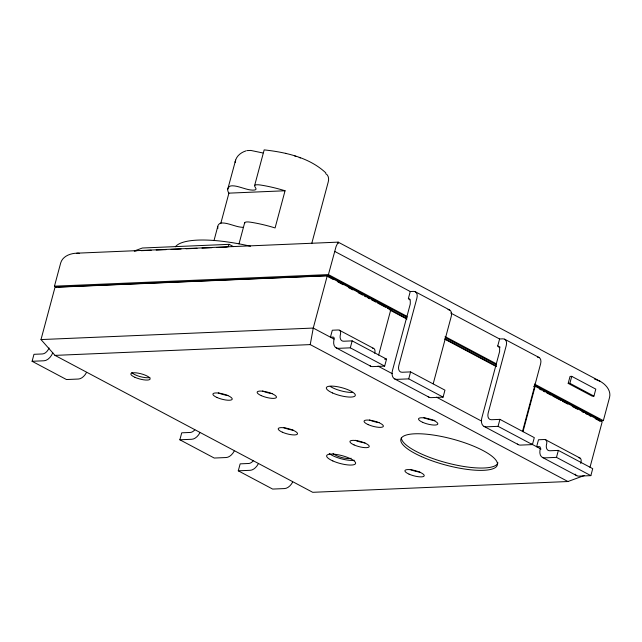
<?xml version="1.0" encoding="UTF-8"?>
<svg xmlns="http://www.w3.org/2000/svg" width="642" height="642" viewBox="0 0 642 642"><rect width="100%" height="100%" fill="white"/><g stroke="black" fill="none" stroke-linecap="round" stroke-linejoin="round"><path stroke-width="0.96" d="M584.501 475.457L567.961 481.524L310.23 344.602L313.256 328.062L327.26 275.795L390.834 309.564L378.644 355.058M374.679 353.269L374.952 351.928A4.992 3.13 -62 0 0 372.625 348.229M580.729 463.476L581.138 461.462A4.992 3.13 -62 0 0 578.811 457.762M213.995 240.654L217.766 226.441M86.413 372.649A9.991 6.26 -62 0 1 78.372 379.037L66.463 379.534L32.1 361.286L33.97 354.312L42.476 353.951A7.487 4.695 -62 0 0 49.049 347.98M56.239 287.11L54.466 286.172L60.693 262.939C62.651 256.158 70.403 253.357 76.807 253.181L338.165 242.138L600.35 381.42C605.863 384.486 611.28 390.649 609.563 397.414L603.344 420.646L599.339 420.815M567.961 481.524L312.718 492.31L54.987 355.387L41 339.57L55.003 287.295L327.26 275.795M220.736 223.641L228.913 193.146A48.696 13.097 15 0 1 229.876 186.268A8.49 2.279 15 0 1 239.105 186.934L245.886 188.941A8.988 2.416 15 0 0 255.925 188.515L254.697 186.276A8.49 2.279 15 0 1 260.235 184.984A48.696 13.097 15 0 1 285.048 190.77L275.089 227.942A48.696 13.097 15 0 0 250.276 222.156A8.49 2.279 15 0 0 244.73 223.44M234.178 451.149A9.991 6.26 -62 0 1 226.144 457.537L214.235 458.043L179.864 439.786L181.734 432.812L190.241 432.451A7.487 4.695 -62 0 0 194.823 429.803M239.001 243.92L244.682 222.686M254.641 185.514L264.175 149.883C285.658 152.242 309.5 157.507 325.799 172.875M292.6 482.19A9.991 6.26 -62 0 1 284.567 488.57L272.649 489.076L238.286 470.819L240.156 463.853L248.663 463.492A7.487 4.695 -62 0 0 253.237 460.836M311.723 243.591L328.255 181.879C329.089 178.982 328.624 175.226 325.719 173.653M54.466 286.172L328.423 274.599L336.087 246.48L338.165 242.138L338.486 243.334M407.14 317.389L328.439 275.578L328.134 276.742L333.431 279.559M352.169 340.87L343.655 341.223A7.487 4.695 -62 0 1 340.172 335.678L340.589 333.671A4.992 3.13 -62 0 0 338.262 329.972L332.307 330.221L330.437 337.194L332.989 337.082A2.496 1.565 -62 0 1 334.153 338.936L333.744 340.942A9.991 6.26 -62 0 0 338.39 348.341L350.299 347.836L352.169 340.87L386.532 359.127L384.662 366.092L372.753 366.598A9.991 6.26 -62 0 1 369.68 365.499M410.15 299.437L408.384 298.498L410.254 291.532L413.657 291.388A7.487 4.695 -62 0 1 416.891 298.137L398.842 365.507A7.487 4.695 -62 0 0 402.077 372.264L410.583 371.903L444.954 390.159L443.084 397.125L431.175 397.631A9.991 6.26 -62 0 1 428.102 396.531M408.384 298.498L410.286 300.416L410.262 304.043L392.487 370.37A9.991 6.26 -62 0 0 396.804 379.374L408.721 378.868L410.583 371.903M433.206 383.764L451.254 316.394A7.487 4.695 -62 0 0 448.02 309.645M500.118 347.153L497.735 345.966L499.596 338.992L502.999 338.848A7.487 4.695 -62 0 1 506.241 345.605L488.185 412.975A7.487 4.695 -62 0 0 491.427 419.732L499.933 419.37L534.296 437.627L532.427 444.593L520.518 445.099A9.991 6.26 -62 0 1 517.452 443.999M497.735 345.966L499.637 347.876L499.612 351.511L481.837 417.838A9.991 6.26 -62 0 0 486.154 426.842L498.064 426.336L499.933 419.37M522.556 431.231L540.604 363.862A7.487 4.695 -62 0 0 537.37 357.104M522.981 431.737L535.171 386.243L602.18 421.842L589.99 467.336M568.178 383.386L570.048 376.421L571.749 376.348L595.8 389.124L593.938 396.098L592.237 396.17L568.178 383.386L569.879 383.314L593.938 396.098M569.879 383.314L571.749 376.348M558.355 450.403L549.849 450.764A7.487 4.695 -62 0 1 546.358 445.219L546.775 443.205A4.992 3.13 -62 0 0 544.448 439.505L538.494 439.762L536.624 446.728L539.176 446.623A2.496 1.565 -62 0 1 540.339 448.469L539.93 450.483A9.991 6.26 -62 0 0 544.577 457.874L556.486 457.377L558.355 450.403L592.718 468.66L590.849 475.634L578.94 476.131A9.991 6.26 -62 0 1 575.144 474.141M227.725 189.278L235.622 160.147L235.181 162.274C235.71 156.504 240.838 152.403 246.087 150.854M227.862 247.026L229.146 244.345L233.439 246.632M247.018 150.605L250.789 150.437L262.947 152.973M228.913 193.146L285.048 190.77M229.146 244.345L142.364 248.013L134.274 250.982L136.264 250.894M141.248 250.685L151.199 250.26M156.183 250.051L166.134 249.634M171.117 249.425L181.068 249M186.052 248.791L196.998 248.326M201.981 248.117L211.932 247.7M216.916 247.483L226.867 247.066M57.884 287.014L328.439 275.578M389.983 309.605L390.834 309.564M41 339.57L313.256 328.062L333.96 339.064M54.987 355.387L310.23 344.602M32.1 361.286L44.009 360.78A9.991 6.26 -62 0 0 52.772 352.819M384.638 359.207L386.532 359.127M533.47 386.315L535.171 386.243M179.864 439.786L191.781 439.28A9.991 6.26 -62 0 0 199.814 432.893M238.286 470.819L250.195 470.313A9.991 6.26 -62 0 0 258.228 463.933M76.807 253.181L79.247 253.269M285.481 153.342L286.372 153.558M294.766 156.006L295.793 156.327M594.356 378.932L600.35 381.42M299.188 157.507L300.44 157.948M415.286 291.733L449.649 309.99M504.636 339.201L538.999 357.458M334.651 251.367L410.254 291.532M450.724 313.031L499.596 338.992M328.423 274.599L407.1 316.394M445.107 336.585L496.378 363.821M534.393 384.012L603.344 420.646M445.171 337.596L496.459 364.841M534.481 385.04L599.925 419.804L599.612 420.967L595.198 418.624M337.853 281.91L343.149 284.727M348.454 287.544L352.875 289.887M358.172 292.704L362.594 295.047M364.359 295.986L366.125 296.925M367.898 297.864L369.664 298.803M371.429 299.742L375.851 302.093M377.616 303.032L385.569 307.253M387.335 308.192L406.811 318.544M444.882 338.767L496.242 366.052M539.609 389.092L541.375 390.031M543.14 390.97L544.906 391.901M546.671 392.84L551.085 395.183M552.842 396.122L560.787 400.343M562.553 401.282L567.849 404.091M572.255 406.434L577.551 409.251M581.965 411.594L583.73 412.533M585.496 413.464L587.253 414.403M589.019 415.342L590.784 416.281M390.023 310.11L406.843 319.05M444.922 339.273L496.274 366.558M339.353 330.205L373.716 348.462M545.539 439.738L579.903 457.995M531.472 443.991L541.029 449.071M350.299 347.836L384.662 366.092M408.721 378.868L443.084 397.125M498.064 426.336L532.427 444.593M556.486 457.377L590.849 475.634M378.05 366.117L392.214 373.644M436.488 397.157L481.652 421.152M336.207 347.876L370.57 366.133M394.629 378.916L428.992 397.173M483.98 426.376L518.343 444.633M542.394 457.417L576.765 475.674M351.15 458.26A9.991 2.688 15 0 1 341.568 457.497A9.991 2.688 15 0 1 333.029 453.356M149.891 377.416A9.991 2.688 15 0 1 140.309 376.653A9.991 2.688 15 0 1 131.779 372.512M497.943 462.794A49.94 13.434 15 0 1 447.161 462.946A49.94 13.434 15 0 1 401.394 437.443M272.176 393.602A9.991 2.688 15 0 1 262.538 390.994M419.94 472.111A9.991 2.688 15 0 1 410.302 469.495M379.093 422.588A9.991 2.688 15 0 1 369.455 419.98M227.934 395.472A9.991 2.688 15 0 1 218.296 392.864M352.378 392.423A14.983 4.029 15 0 1 330.221 386.42M364.961 442.9A9.991 2.688 15 0 1 355.323 440.284M434.995 420.406A9.991 2.688 15 0 1 423.905 417.677M293.225 430.164A9.991 2.688 15 0 1 283.587 427.548M354.288 460.25A14.983 4.029 15 0 1 329.242 453.461M217.943 228.287A48.696 13.097 15 0 1 219.917 223.432A8.49 2.279 15 0 1 229.146 224.106L235.927 226.112A8.988 2.416 15 0 0 243.021 227.316M175.386 246.785A84.896 22.831 15 0 1 250.508 246.223M134.972 377.327A9.991 2.688 15 0 0 150.124 379.021A9.991 2.688 15 0 0 136.353 372.882A9.991 2.688 15 0 0 134.972 377.327M421.569 456.647A49.94 13.434 15 0 0 497.317 465.121A49.94 13.434 15 0 0 428.463 434.409A49.94 13.434 15 0 0 421.569 456.647M422.661 422.324A9.991 2.688 15 0 0 437.804 424.017A9.991 2.688 15 0 0 424.033 417.878A9.991 2.688 15 0 0 422.661 422.324M332.853 460.948A14.983 4.029 15 0 0 355.58 463.492A14.983 4.029 15 0 0 334.923 454.279A14.983 4.029 15 0 0 332.853 460.948M282.344 432.194A9.991 2.688 15 0 0 297.495 433.888A9.991 2.688 15 0 0 283.724 427.749A9.991 2.688 15 0 0 282.344 432.194M409.058 474.141A9.991 2.688 15 0 0 424.21 475.834A9.991 2.688 15 0 0 410.439 469.695A9.991 2.688 15 0 0 409.058 474.141M261.294 395.641A9.991 2.688 15 0 0 276.445 397.334A9.991 2.688 15 0 0 262.674 391.195A9.991 2.688 15 0 0 261.294 395.641M217.052 397.51A9.991 2.688 15 0 0 232.203 399.204A9.991 2.688 15 0 0 218.432 393.065A9.991 2.688 15 0 0 217.052 397.51M332.556 392.968A14.983 4.029 15 0 0 355.283 395.512A14.983 4.029 15 0 0 334.626 386.299A14.983 4.029 15 0 0 332.556 392.968M368.203 424.627A9.991 2.688 15 0 0 383.354 426.32A9.991 2.688 15 0 0 369.583 420.181A9.991 2.688 15 0 0 368.203 424.627M354.079 444.93A9.991 2.688 15 0 0 369.222 446.623A9.991 2.688 15 0 0 355.451 440.484A9.991 2.688 15 0 0 354.079 444.93"/></g></svg>
